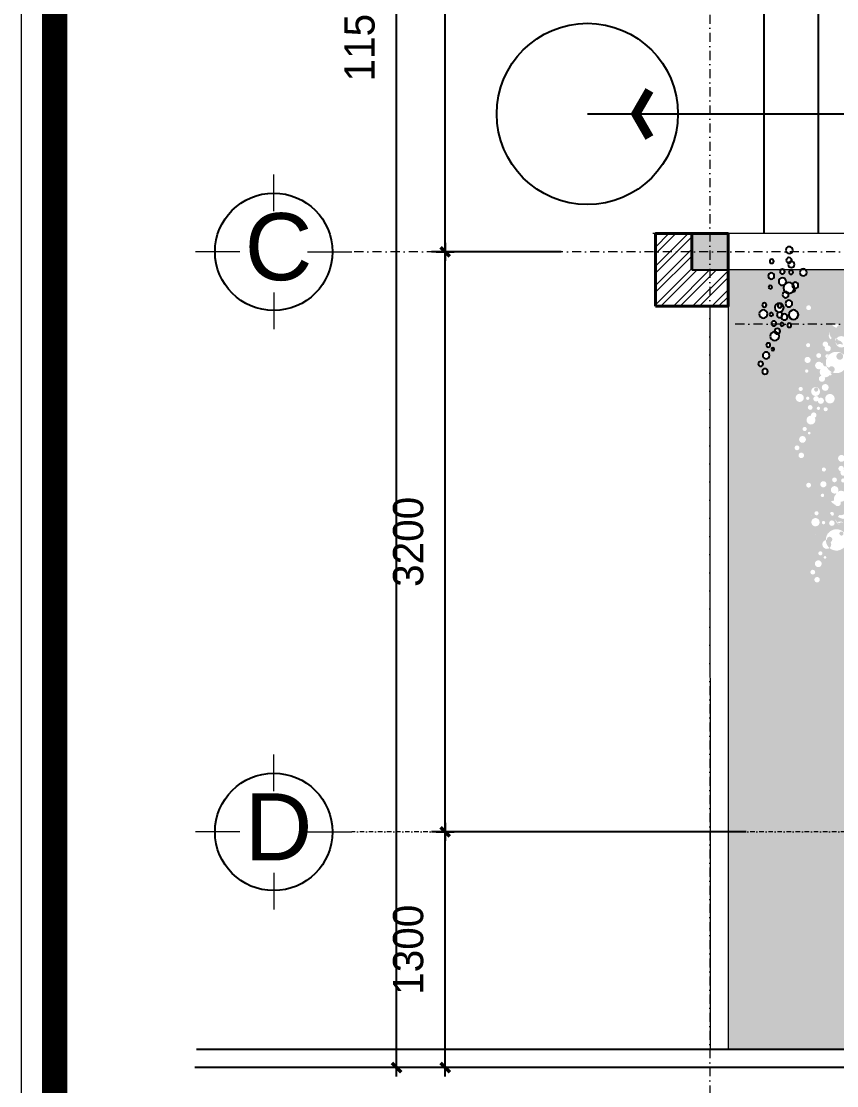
# Model space of a CAD drawing. Header units: millimetres. Extents: x 615730 to 2792744, y 139412 to 597571.
# Drawn here: x 715103 to 719602, y 266672 to 272544 of the extents above; entities that cross this region are included whole.
import ezdxf
from ezdxf.enums import TextEntityAlignment as Align

# ---------------------------------------------------------------- set-up
doc = ezdxf.new("R2010")
doc.units = ezdxf.units.MM
doc.header["$MEASUREMENT"] = 0
doc.header["$PDMODE"] = 34
for name, pattern in [('DASHDOT', [1, 0.5, -0.25, 0, -0.25]), ('DASHED2', [0.375, 0.25, -0.125]), ('HIDDEN2', [0.1875, 0.125, -0.0625])]:
    doc.linetypes.add(name, pattern=pattern)
doc.layers.get('0').update_dxf_attribs({"lineweight": 5})
for name, color, linetype, lineweight in [('0.1(9)', 9, 'Continuous', 13), ('A-Wall-G', 2, 'Continuous', 9), ('net dut', 6, 'DASHDOT', 40), ('NET-THAY', 4, 'Continuous', 20), ('NETNGOAITUONG', 1, 'Continuous', 40), ('NTHAY1', 61, 'Continuous', 25), ('thay', 7, 'Continuous', 15), ('TIM TRUC', 149, 'DASHDOT', 9), ('VLIEU', 250, 'Continuous', 9)]:
    doc.layers.add(name, color=color, linetype=linetype, lineweight=lineweight)
for name, color, linetype in [('DIENHOA', 3, 'Continuous'), ('H', 252, 'Continuous'), ('NET MANH', 252, 'Continuous'), ('netthay', 3, 'Continuous'), ('TEXT', 2, 'Continuous'), ('VL', 155, 'Continuous')]:
    doc.layers.add(name, color=color, linetype=linetype)
doc.styles.add('H280', font='', dxfattribs={"height": 200})
doc.styles.add('KT OZON', font='', dxfattribs={"height": 200})
doc.styles.add('VNI-AVO', font='vni-roms.shx')
doc.styles.get('H280').set_extended_font_data('VNI-Avo')
doc.styles.get('KT OZON').set_extended_font_data('VNI-Helve')
doc.dimstyles.new('1-50b', dxfattribs={"dimtxt": 167, "dimasz": 50, "dimexe": 75, "dimexo": 150, "dimgap": 120, "dimtad": 1, "dimdec": 0, "dimzin": 12, "dimtxsty": 'VNI-AVO', "dimblk": ']', "dimcen": 0, "dimdle": 50, "dimclrd": 252, "dimclre": 252, "dimclrt": 2, "dimadec": 0, "dimazin": 0, "dimtfac": 1, "dimtdec": 0, "dimtix": 1, "dimtmove": 2, "dimatfit": 0, "dimldrblk": 'OPEN90', "dimfxl": 1, "dimlwd": -1, "dimlwe": -1, "dimarcsym": 0})

# ---------------------------------------------------------------- blocks, each defined once
blk = doc.blocks.new('CAY')
at = {"layer": 'DIENHOA', "lineweight": -2}
for centre, radius in [((-124.5363620566204, -15.08308754122118), 22.64348400768358), ((0, 0), 52.83362935716286), ((479.2777448771521, -18.85376095498214), 37.70752190990606), ((-686.8385816371301, -139.5180673985742), 30.16617508250056), ((-426.4441155199893, -120.6643064435921), 15.08308754122118), ((-283.0379501248244, -139.5180673985742), 49.05994868814014), ((-222.6562594329007, -124.4349798572948), 30.16617508244235), ((-135.8581040605204, -94.26880477485247), 18.85415484127589), ((-49.05994868814014, -90.49813136109151), 33.964526015101), ((-41.51188735349569, -147.0594142260379), 30.1901453495957), ((105.6672587144421, -82.9567845336278), 37.73890668072272), ((188.6917334176833, -143.288740812277), 33.964526015101), ((271.7162081209244, -128.2056532710558), 60.33235016494291), ((260.395166113507, -64.10302357864566), 11.32104200741742), ((317.002476139809, -67.87369699240662), 33.93684849620331), ((-618.9095296069281, -207.3917643909808), 26.41716467682272), ((-513.2422708923696, -173.4549158947775), 37.70752190990606), ((-396.2532701740274, -180.9962627222412), 22.64348400768358), ((-150.9535267335596, -184.766936135944), 26.41716467682272), ((-60.38169069204014, -237.5575455871294), 18.86910334206186), ((33.98287565761711, -173.4549158947775), 49.07829833065625), ((56.607310026302, -173.4549158947775), 22.62443436868489), ((320.7761568090646, -214.9331112184445), 41.47819532366702), ((426.4441155198729, -245.0992863008869), 26.41716467682272), ((445.3132188620511, -150.8304815260344), 22.64278401131742), ((528.3376935652923, -169.6842424810166), 33.93684849620331), ((566.0759002495324, -207.3917643909808), 30.19084534596186), ((675.5175396295963, -233.7868721733685), 37.70752190996427), ((-79.250794034102, -324.2850035345182), 45.28556802251842), ((18.86910334206186, -339.3680910757394), 22.642784011201), ((226.430640098406, -328.0556769482209), 18.86910334206186), ((347.1933214858873, -350.680111316964), 33.964526015101), ((505.6949095539749, -388.3880271131638), 22.64278401131742)]:
    blk.add_circle(centre, radius, dxfattribs=at)
blk = doc.blocks.new('TRUC 1')
at = {"ltscale": 50}
blk.add_circle((0, -9525), 8572.5, dxfattribs=at)
at = {"layer": '0.1(9)', "ltscale": 50}
for p, q in [((0, -3572.449091676297), (0, 1781.628722136456)), ((-4942.350062641245, -9525), (-11426.90153592487, -9525)), ((4942.350062638288, -9525), (11426.90153592192, -9525)), ((0, -15477.5509083237), (0, -20831.62872213645))]:
    blk.add_line(p, q, dxfattribs=at)
at = {"layer": 'TEXT', "ltscale": 50, "style": 'H280'}
blk.add_attdef('1', text='', height=10477.5, dxfattribs=at).set_placement((-214.3125, -4891.621226299542), align=Align.CENTER)
blk = doc.blocks.new(']')
for p, q in [((1, 0), (-1, 0)), ((0, 1), (0, -1))]:
    blk.add_line(p, q)
at = {"color": 9, "const_width": 0.4}
blk.add_lwpolyline([(-0.5091168824583292, -0.5091168824583292), (0.5091168824583292, 0.5091168824583292)], dxfattribs=at)
blk = doc.blocks.new('*D1472')
at = {"layer": 'DEFPOINTS', "color": 0, "ltscale": 10, "transparency": 16777216}
for p in [(717442.2622165217, 268072.2012736626), (719252.0718616353, 268072.2012736626), (719252.0718616354, 266772.2012736623, -12.15966503069238)]:
    blk.add_point(p, dxfattribs=at)
at = {"layer": 'VL', "color": 252, "ltscale": 10, "transparency": 16777216}
for p, q in [((719102.0718616353, 268072.2012736626), (717367.2622165217, 268072.2012736626)), ((717442.2622165217, 266822.2012736623), (717442.2622165217, 268022.2012736626)), ((719102.0718616354, 266772.2012736623), (717367.2622165217, 266772.2012736623))]:
    blk.add_line(p, q, dxfattribs=at)
at = {"layer": 'VL', "color": 252, "ltscale": 10, "transparency": 16777216, "xscale": 50, "yscale": 50, "zscale": 50}
for p, rotation in [((717442.2622165217, 268072.2012736626), 90), ((717442.2622165217, 266772.2012736623), 270)]:
    blk.add_blockref(']', p, dxfattribs=dict(at, rotation=rotation))
at = {"layer": 'VL', "color": 2, "ltscale": 10, "transparency": 16777216, "insert": (717238.7622165215, 267422.2012736626), "char_height": 167, "attachment_point": 5, "rotation": 90, "style": 'VNI-AVO'}
blk.add_mtext('1300', dxfattribs=at)
blk = doc.blocks.new('_Open90')
at = {"color": 0, "linetype": 'ByBlock', "lineweight": -2}
for p, q in [((0, 0), (-1, 0)), ((-0.5, 0.5), (0, 0)), ((0, 0), (-0.5, -0.5))]:
    blk.add_line(p, q, dxfattribs=at)
blk = doc.blocks.new('*D1473')
at = {"layer": 'DEFPOINTS', "color": 0, "ltscale": 10, "transparency": 16777216}
for p in [(717442.2622165217, 271272.2012736623), (718231.7684071774, 271272.2012736623, -2.689669226457332), (719252.0718616353, 268072.2012736626)]:
    blk.add_point(p, dxfattribs=at)
at = {"layer": 'VL', "color": 252, "ltscale": 10, "transparency": 16777216}
for p, q in [((718081.7684071774, 271272.2012736623), (717367.2622165217, 271272.2012736623)), ((717442.2622165217, 268122.2012736626), (717442.2622165217, 271222.2012736623)), ((719102.0718616353, 268072.2012736626), (717367.2622165217, 268072.2012736626))]:
    blk.add_line(p, q, dxfattribs=at)
at = {"layer": 'VL', "color": 252, "ltscale": 10, "transparency": 16777216, "xscale": 50, "yscale": 50, "zscale": 50}
for p, rotation in [((717442.2622165217, 271272.2012736623), 90), ((717442.2622165217, 268072.2012736626), 270)]:
    blk.add_blockref(']', p, dxfattribs=dict(at, rotation=rotation))
at = {"layer": 'VL', "color": 2, "ltscale": 10, "transparency": 16777216, "insert": (717238.7622165215, 269672.2012736626), "char_height": 167, "attachment_point": 5, "rotation": 90, "style": 'VNI-AVO'}
blk.add_mtext('3200', dxfattribs=at)
blk = doc.blocks.new('*D1474')
at = {"layer": 'DEFPOINTS', "color": 0, "ltscale": 10, "transparency": 16777216}
for p in [(717442.2622165217, 275272.2009054198), (718123.807922613, 275272.2009054198), (718231.7684071774, 271272.2012736623, -2.689669226457332)]:
    blk.add_point(p, dxfattribs=at)
at = {"layer": 'VL', "color": 252, "ltscale": 10, "transparency": 16777216}
for p, q in [((717973.807922613, 275272.2009054198), (717367.2622165217, 275272.2009054198)), ((717442.2622165217, 271322.2012736623), (717442.2622165217, 275222.2009054198)), ((718081.7684071774, 271272.2012736623), (717367.2622165217, 271272.2012736623))]:
    blk.add_line(p, q, dxfattribs=at)
at = {"layer": 'VL', "color": 252, "ltscale": 10, "transparency": 16777216, "xscale": 50, "yscale": 50, "zscale": 50}
for p, rotation in [((717442.2622165217, 275272.2009054198), 90), ((717442.2622165217, 271272.2012736623), 270)]:
    blk.add_blockref(']', p, dxfattribs=dict(at, rotation=rotation))
at = {"layer": 'VL', "color": 2, "ltscale": 10, "transparency": 16777216, "insert": (717238.7622165215, 273272.2010895412), "char_height": 167, "attachment_point": 5, "rotation": 90, "style": 'VNI-AVO'}
blk.add_mtext('4000', dxfattribs=at)
blk = doc.blocks.new('*D1478')
at = {"layer": 'DEFPOINTS', "color": 0, "ltscale": 10, "transparency": 16777216}
for p in [(717173.7853772817, 278272.2012736623), (717623.0585354812, 278272.2012736623), (717623.0585354812, 266772.2012736623)]:
    blk.add_point(p, dxfattribs=at)
at = {"layer": 'VL', "color": 252, "ltscale": 10, "transparency": 16777216}
for p, q in [((717473.0585354812, 278272.2012736623), (717098.7853772817, 278272.2012736623)), ((717173.7853772817, 266822.2012736623), (717173.7853772817, 278222.2012736623)), ((717473.0585354812, 266772.2012736623), (717098.7853772817, 266772.2012736623))]:
    blk.add_line(p, q, dxfattribs=at)
at = {"layer": 'VL', "color": 252, "ltscale": 10, "transparency": 16777216, "xscale": 50, "yscale": 50, "zscale": 50}
for p, rotation in [((717173.7853772817, 278272.2012736623), 90), ((717173.7853772817, 266772.2012736623), 270)]:
    blk.add_blockref(']', p, dxfattribs=dict(at, rotation=rotation))
at = {"layer": 'VL', "color": 2, "ltscale": 10, "transparency": 16777216, "insert": (716970.2853772816, 272522.2012736624), "char_height": 167, "attachment_point": 5, "rotation": 90, "style": 'VNI-AVO'}
blk.add_mtext('11500', dxfattribs=at)

msp = doc.modelspace()

# ---------------------------------------------------------------- hatches: boundary and pattern name
at = {"layer": 'VLIEU', "ltscale": 10}
h = msp.add_hatch(dxfattribs=at)
h.set_pattern_fill('STEEL', color=256, scale=600, style=0)
h.set_pattern_definition([(45, (143025.5651060522, 23003.17364581086), (-53.03300858899106, 53.03300858899107), []), (45, (143025.5651060522, 23040.67364581086), (-53.03300858899106, 53.03300858899107), [])])
h.paths.add_polyline_path([(719002.9517402072, 271172.2012736622), (719002.9517402072, 270972.2012736623), (718602.9517402072, 270972.2012736623), (718602.9517402072, 271372.2012736622), (718802.9517402072, 271372.2012736623), (718802.9517402073, 271172.2012736623)])
h = msp.add_hatch(dxfattribs=at)
h.set_pattern_fill('DOTS', color=256, scale=800, style=0)
h.set_pattern_definition([(0, (143025.5651060522, 3649.573645811004), (25, 50), [0, -50])])
h.paths.add_polyline_path([(719802.4818717848, 270872.201273662), (719628.7193019177, 270872.201273662, 0.2791698936908309), (719601.1169252056, 270852.5591496853, -0.1496788180457777), (719573.2854586645, 270872.201273662), (719350.6803190347, 270872.201273662, -0.1251386798764001), (719352.0552786659, 270866.7935604277, -1), (719329.4117946625, 270866.7935604277, -0.1251386798764001), (719330.7867542936, 270872.201273662), (719310.4686257911, 270872.201273662, -1.045165343723486), (719291.6328523753, 270872.201273662), (719267.9209340485, 270872.201273662, -0.8483402534995225), (719242.2057010162, 270876.4498423247, -1.178772309665679), (719267.9209340485, 270872.201273662), (719291.6328523753, 270872.201273662, -0.9567864127961032), (719310.4686257911, 270872.201273662), (719330.7867542936, 270872.201273662, -0.5945670214746778), (719350.6803190347, 270872.201273662), (719573.2854586645, 270872.201273662, -0.01813803687176784), (719570.8244532163, 270875.6281940514, 0.001629016835042379), (719571.035270643, 270875.3131840538, 0.01519257728413483), (719592.4678373883, 270879.8775868579, 0.07301659489293857), (719589.0908961538, 270872.201273662), (719802.4818717848, 270872.2012736619), (719802.4818717848, 271172.2012736621), (719431.5518011764, 271172.2012736621, -0.206447565133079), (719437.4654415888, 271158.4893233104, -1), (719399.7579196861, 271158.4893233104, -0.206447565133079), (719405.6715600985, 271172.2012736621), (719311.8779226171, 271172.2012736621, -0.1986346321400656), (719315.7366504808, 271162.8713825228, -1), (719289.3194858091, 271162.8713825228, -0.1986346321400656), (719293.1782136727, 271172.2012736621), (719002.9517402073, 271172.2012736621), (719003.7822002441, 268072.2012736626), (719802.4818717848, 268072.2012736628)])
h.paths.add_polyline_path([(719479.2129367671, 269463.2205863892, -1), (719509.3791118439, 269463.2205863892, -1)], flags=16)
h.paths.add_polyline_path([(719457.3202344906, 269504.9389104385, -1), (719483.7373991623, 269504.9389104385, -1)], flags=16)
h.paths.add_polyline_path([(719481.9884696567, 269551.4191939613, -1), (719519.6959915593, 269551.4191939613, -1)], flags=16)
h.paths.add_polyline_path([(719530.2160918573, 269586.3110974227, -1), (719545.2991793957, 269586.3110974227, -1)], flags=16)
h.paths.add_polyline_path([(719501.3247848079, 269608.8342019307, -1), (719523.9682688112, 269608.8342019307, -1)], flags=16)
h.paths.add_polyline_path([(719643.7280640029, 269819.4269862195, 0.02050420258024211), (719639.7956922936, 269824.8933972853, -0.3236611527089041), (719618.041726565, 269820.9260401377, 0.1026758376668293), (719609.6110565471, 269809.1671239454, 0.02094026839648554), (719637.7106200705, 269798.1088666673, -0.05280690202155298), (719642.6548299931, 269800.6618692913, 0.02583207265718229)], flags=16)
h.paths.add_polyline_path([(719461.7934144964, 269814.1842350728, -0.006662065699599411), (719461.6271229457, 269814.1841176955), (719461.8581709042, 269809.5689003912)], flags=0)
h.paths.add_polyline_path([(719468.8837663057, 269677.5547372087), (719466.3827054065, 269673.221912782), (719463.6309139144, 269668.3284451483), (719460.6139820005, 269662.7284134707), (719455.4383540093, 269652.5976669165), (719453.7270575808, 269648.8249746059), (719458.8406473509, 269659.4367481298), (719464.6508855071, 269670.2217173206), (719471.2470523803, 269681.6488812703), (719473.1913356847, 269685.1221398685), (719475.0261834938, 269688.6283996711), (719476.6650580573, 269692.0367389554), (719478.119487207, 269695.3721178403), (719479.400998782, 269698.6594964702), (719480.5211206191, 269701.9238349689), (719481.4913805544, 269705.1900934699), (719482.3233064249, 269708.4832321058), (719483.0284260667, 269711.8282110051), (719483.6181503277, 269715.2322920076), (719484.1034220975, 269718.6319437568), (719484.495067274, 269721.9459366092), (719484.8039117566, 269725.0930409313), (719485.0407814444, 269727.9920270629), (719485.2739227277, 269731.4013490966), (719485.341900033, 269732.7207261692), (719484.929709802, 269725.6237611378), (719483.6450644437, 269714.753448421), (719481.2550434243, 269703.4155570859), (719476.846935565, 269692.1077235485), (719472.554929577, 269683.9060144009)], flags=16)
h.paths.add_polyline_path([(719402.2874752424, 269716.0704474135, 1.06115183113403e-06), (719402.2861363627, 269716.0697050425, -0.001886247379527131), (719402.5565465507, 269714.8388353488, 0.001304667385700557)], flags=16)
h.paths.add_polyline_path([(719508.0060216527, 269781.5995381351, -1.021745454102014), (719462.7414045708, 269780.6257127369, -0.2178648780056405), (719470.5777781098, 269797.7565585023, -0.004883071584761554), (719469.9464027606, 269798.6832054947), (719469.9463628735, 269798.6832652821, -0.1009053324029514), (719461.2849794017, 269819.9229889958, 0.09393504281357608), (719440.1688563934, 269823.2851658151, 0.1425181085463559), (719424.7964191571, 269818.3176368934, 0.05798291340595245), (719410.346641282, 269805.8593981183, 0.05832603439316813), (719399.220588085, 269790.5005766408, 0.02325490794928599), (719397.5491021526, 269787.1596903027, -0.0004238351756505598), (719397.4133055964, 269787.08527067, -0.07022105987329492), (719410.3470208949, 269805.8598109995, -0.05798095091623061), (719424.7963489026, 269818.3175892735, -0.1425194425514286), (719440.1689227083, 269823.2851677669, -0.1001243150340452), (719462.6040091714, 269819.430291003, 0.1001247843357809), (719471.333604811, 269840.4538991794), (719471.3336111372, 269840.4539313824), (719471.3336072423, 269840.4539115558, -1.031593876193405e-06), (719471.3335842431, 269840.4537944822, -0.1073748048279969), (719461.663781242, 269818.0778299887, 0.092625769421009), (719469.946415319, 269798.6831866708, 0.009685474083335345), (719470.5859737048, 269797.7636386371, -0.6269639889141899), (719508.0060216527, 269781.5995381351, 0.03514441359745466), (719519.4556035313, 269781.3505048688), (719519.4556587987, 269781.3505075522, -0.03514458339990316)], flags=16)
h.paths.add_polyline_path([(719563.961188306, 269725.5095538672, 0.01335148516330823), (719561.5000262695, 269726.2284117793, 196.3611499000912), (719562.3936633723, 269727.0278669419, 0.0124426353236436)], flags=16)
h.paths.add_polyline_path([(719555.6463844385, 269723.1956089447, 0.05251700118202779), (719551.9204880667, 269717.7063037271, 0.1276141162586946)], flags=16)
h.paths.add_polyline_path([(719523.0631481021, 269657.9592749362, -0.4188400221175216), (719547.979940302, 269682.4861991835, -1.090684520461011), (719577.9199443912, 269685.0884213656, -0.3085839560969184), (719568.3409267426, 269671.0454606971, -0.1416120249984353), (719572.1230967807, 269657.9592749362, -1)], flags=16)
h.paths.add_polyline_path([(719581.7139774824, 269716.7963197881, -0.003412223694273818), (719581.3260951819, 269716.9468293874, -0.01299634943628723), (719582.1801406154, 269716.2957568676, -0.0181455071859842)], flags=0)
h.paths.add_polyline_path([(719617.2023571028, 269717.9749514051, -1), (719639.8458411061, 269717.9749514051, -1)], flags=0)
h.paths.add_polyline_path([(719535.9908281225, 269785.30989983, -0.2133897436996395), (719539.1348172438, 269778.2785707927, -1), (719520.2657139054, 269778.2785707927, -0.6482750166394827), (719535.9908281224, 269785.30989983, 0.03037123677267972), (719555.9142562833, 269797.7805057758, -0.001009145487411263), (719555.843570716, 269797.8498980108, -0.01873325780013473), (719553.114678344, 269795.818976797), (719553.114764779, 269795.8190362274, -0.02595484025569606)], flags=16)
h.paths.add_polyline_path([(719568.3279709546, 269860.8100357473, 1.733178779319431e-06), (719568.3277917183, 269860.809849299)], flags=16)
h.paths.add_polyline_path([(719565.7981940744, 269831.0066256232, 0.1161692493581498), (719578.1149506315, 269815.1141420524, 0.3615635690357422), (719587.3681217341, 269826.237387389, 0.8030463452872454)], flags=16)
h.paths.add_polyline_path([(719616.0854431518, 269773.9853688201, -0.3687798659128179), (719637.0393035751, 269777.1306866322, 0.02815903798309113), (719636.7947557743, 269780.365095267, 0.2497367862189196), (719606.048456952, 269780.8491887708, -0.1851382739058737)], flags=16)
h.paths.add_polyline_path([(719560.739824023, 269775.4340803579, -1), (719590.9299693668, 269775.4340803579, -1)], flags=16)
h.paths.add_polyline_path([(719622.6214652691, 269763.4925901763, -0.02607014872972304), (719617.5826057422, 269766.8626925799, -0.3423753387093789), (719596.0175440955, 269799.1421593759, 0.1720216887169017), (719617.6302142105, 269766.8271636713, -0.1041171312763483)], flags=16)
h.paths.add_polyline_path([(719479.7394719756, 269829.9362471406, -1), (719502.3822559825, 269829.9362471406, -1)], flags=16)
h.paths.add_polyline_path([(719550.410660423, 269855.3361902834), (719550.4107071478, 269855.3363288254)], flags=16)
h.paths.add_polyline_path([(719523.9589505454, 269919.108250959, -0.4156655146779393), (719514.4776534184, 269928.5426868225, -0.5466488079373537), (719527.8475128212, 269937.1173074112, -0.01146545179406064), (719529.6658989056, 269942.8827239792, -0.3206630327424461), (719520.328479841, 269975.1318205395, -0.2657417850283385), (719511.958284398, 269989.7684031005, -1), (719545.9228104065, 269989.7684031005, -0.5801011103979962), (719520.328479841, 269975.1318205395, 0.3206630327428263), (719529.6658989057, 269942.8827239792, 0.01146545179412707), (719527.8475128212, 269937.1173074112, -0.2544966776425579), (719533.2495131558, 269929.8937764716, 0.2508931967160348), (719571.614319641, 269951.5342659118, -0.09377545045952086), (719570.1806360238, 269959.1112811806, -1), (719611.6588313394, 269959.1112811806, -0.1337764366802775), (719608.793121859, 269948.592147817, -0.3530653573052666), (719646.6034833789, 269946.2876716793, -0.7694270981227407), (719678.3116021269, 269937.8811963595, -0.5047524582169424), (719656.3453157521, 269921.665500399, -0.05010808312551202), (719655.278958095, 269915.7293858817, -0.4356708998420343), (719661.3506384785, 269910.0838171784, -0.7319499690025187), (719651.0641365846, 269906.821640173, -0.2751212240202434), (719622.9840950358, 269894.0176871861, -0.02313699333669648), (719623.6651039053, 269892.602150671, -0.009877444449969762), (719624.9284528128, 269892.8724326615, 0.009877444449969762), (719623.6651039053, 269892.602150671, -0.1008762436740893), (719625.0198853721, 269885.9554163192, -0.7467220224844348), (719593.7954163878, 269876.7057230503, -0.1318569367985414), (719571.0352706431, 269896.4896047154, 0.01173331203679479), (719587.6132930347, 269899.9004545775, -0.2637591290935689), (719597.6543858274, 269933.5515065254, -0.07237729262956603), (719601.5620566007, 269941.3109684152, -0.4633626219100899), (719571.614319641, 269951.5342659118, -0.2508931967162197), (719533.2495131558, 269929.8937764715, -0.4554604529848953), (719523.9589505455, 269919.108250959, 0.005055773092207235), (719523.6064336852, 269916.4656259425), (719523.6064164288, 269916.4654857817), (719523.6064280764, 269916.4655803867), (719523.60641759, 269916.465495214, -0.005056022873058241)], flags=16)
h.paths.add_polyline_path([(719414.362732351, 269901.11284488), (719414.3628974356, 269901.112814843)], flags=16)
h.paths.add_polyline_path([(719438.8776862997, 269974.571969829, 257.5233085118368), (719438.7196447621, 269974.7057645078, 1047.331228043867), (719438.681104264, 269974.7390375772, 359.0759797726528), (719438.5694214307, 269974.8369238578, 0.007622861196941244), (719438.8776806965, 269974.5719744984)], flags=16)
h.paths.add_polyline_path([(719577.1100482494, 270014.0527735002, -1), (719603.5272129211, 270014.0527735002, -1)], flags=16)
h.paths.add_polyline_path([(719626.9502390422, 270010.7102594079, -1), (719649.5930230492, 270010.7102594079, -1)], flags=16)
h.paths.add_polyline_path([(719687.5484821264, 270009.6707142878, -1), (719725.2560040291, 270009.6707142878, -1)], flags=16)
h.paths.add_polyline_path([(719623.1689960887, 270053.2384942072, -0.1263117243047183), (719625.2673086582, 270061.4120613672, -0.3821787446142663), (719611.8380151895, 270076.4152543297, -1), (719642.0288605297, 270076.4152543297, -0.1065256808995646), (719640.689051494, 270070.1979495173, -0.4047218881372984), (719657.1058445782, 270053.2384942072, -1)], flags=16)
h.paths.add_polyline_path([(719520.3543780219, 270071.18510064, -1), (719542.9971620289, 270071.18510064, -1)], flags=16)
h.paths.add_polyline_path([(719392.0814029769, 270149.0738976834, -1), (719422.2475780536, 270149.0738976834, -1)], flags=16)
h.paths.add_polyline_path([(719609.7953084987, 270132.6789206105, -1), (719647.5028304014, 270132.6789206105, -1)], flags=16)
h.paths.add_polyline_path([(719370.1887007003, 270190.7922217327, -1), (719396.605865372, 270190.7922217327, -1)], flags=16)
h.paths.add_polyline_path([(719394.8569358664, 270237.2725052555, -1), (719432.564457769, 270237.2725052555, -1)], flags=16)
h.paths.add_polyline_path([(719443.084558067, 270272.164408717, -1), (719458.1676456054, 270272.164408717, -1)], flags=16)
h.paths.add_polyline_path([(719414.1932510176, 270294.687513225, -1), (719436.836735021, 270294.687513225, -1)], flags=16)
h.paths.add_polyline_path([(719435.9316143119, 270343.8125862305, -0.4188400221175216), (719460.8484065117, 270368.3395104777, -1.090684520461011), (719490.788410601, 270370.9417326598, -0.3085839560969184), (719481.2093929524, 270356.8987719913, -0.1416120249984353), (719484.9915629905, 270343.8125862305, -1)], flags=16)
h.paths.add_polyline_path([(719530.0708233125, 270403.8282626993, -1), (719552.7143073159, 270403.8282626993, -1)], flags=16)
h.paths.add_polyline_path([(719442.8647296663, 270413.4845445963, -1), (719469.281894338, 270413.4845445963, -1)], flags=16)
h.paths.add_polyline_path([(719492.2826903145, 270408.8198045543, -1), (719511.1368451521, 270408.8198045543, -1)], flags=16)
h.paths.add_polyline_path([(719498.019867587, 270449.4103566908, -0.6255436673311251), (719473.6082902327, 270461.2873916521, -0.948349717457897), (719503.7136881398, 270462.8846879004, -0.6468157331623009), (719531.9668633708, 270450.1817829444, -0.9775337329442508)], flags=16)
h.paths.add_polyline_path([(719375.6098707805, 270466.4790240311, -1), (719420.8954387943, 270466.4790240311, -1)], flags=16)
h.paths.add_polyline_path([(719538.6871731854, 270461.8969262833, -1), (719591.5208025324, 270461.8969262833, -1)], flags=16)
h.paths.add_polyline_path([(719433.1341801152, 270464.1318820869, -1), (719452.0032834536, 270464.1318820869, -1)], flags=16)
h.paths.add_polyline_path([(719461.3990531686, 270501.1797383373, -1), (719510.4773514898, 270501.1797383373, -1)], flags=16)
h.paths.add_polyline_path([(719477.6121535796, 270512.0906986832, -1), (719500.236587944, 270512.0906986832, -1)], flags=0)
h.paths.add_polyline_path([(719392.6079381853, 270515.7895584348, -1), (719415.2507221922, 270515.7895584348, -1)], flags=16)
h.paths.add_polyline_path([(719520.1743049172, 270523.8058420222, -1), (719557.9132115907, 270523.8058420222, -1)], flags=16)
h.paths.add_polyline_path([(719461.7934144964, 270793.0078144111, -0.006662065699599411), (719461.6271229457, 270793.0076970339), (719461.8581709042, 270788.392479729)], flags=16)
h.paths.add_polyline_path([(719503.9238255733, 270571.8087276134, -0.3617409621655041), (719517.8254615747, 270588.5092364085, -0.1991286138631153), (719508.9722382894, 270609.8576837689, -0.1265645266707661), (719512.7170581666, 270624.4148163224, -0.01685252239146907), (719511.8462853435, 270625.8549762959, -0.1123313450343291), (719502.78488191, 270624.2497783388, -0.001264226256619451), (719502.9485352638, 270623.9685347569, 0.001264226256619451), (719502.78488191, 270624.2497783388, -0.4036139171728475), (719483.0506135022, 270645.2149570303, 0.06987746570895532), (719466.9380257835, 270653.0075261501), (719466.382705409, 270652.0454921222), (719463.6309139131, 270647.1520244883), (719460.6139820013, 270641.5519928107), (719455.438354009, 270631.4212462549), (719453.7270575749, 270627.6485539346), (719458.840647356, 270638.2603274781), (719464.6508855051, 270649.0452966572), (719471.2470523583, 270660.4724605711), (719473.1913356825, 270663.9457192046), (719475.0261834945, 270667.45197901), (719476.6650580561, 270670.860318291), (719478.1194872068, 270674.1956971803), (719479.4009987827, 270677.4830758083), (719480.5211206195, 270680.7474143082), (719481.4913805538, 270684.0136728064), (719482.3233064245, 270687.3068114438), (719483.0284260671, 270690.651790344), (719483.6181503284, 270694.0558713428), (719484.1034220974, 270697.4555230966), (719484.4950672738, 270700.7695159504), (719484.8039117561, 270703.9166202642), (719485.0407814444, 270706.8156063983), (719485.273922728, 270710.2249284434), (719485.3419000324, 270711.5443054952), (719484.9297098017, 270704.4473404727), (719483.6450644439, 270693.57702776), (719481.2550434241, 270682.2391364236), (719476.8469355645, 270670.9313028867), (719472.5549295768, 270662.729593739), (719468.8837663057, 270656.3783165471), (719466.9380257834, 270653.00752615, -0.06987746570906875), (719483.0506135022, 270645.2149570304, -0.6889522554692592), (719519.4287069719, 270658.5838696188, -0.04739962565462066), (719523.5502691003, 270660.8927312535, 0.2316660395633185), (719536.3343532379, 270639.8932521097, -0.2112528267937542), (719559.4719495886, 270632.1409829735, -0.7694270981227407), (719591.1800683367, 270623.7345076537, -0.5047524582169424), (719569.2137819618, 270607.5188116932, -0.05010808312551202), (719568.1474243047, 270601.582697176, -0.4356708998420343), (719574.2191046883, 270595.9371284726, -0.7319499690025187), (719563.9326027944, 270592.6749514673, -0.2751212240202434), (719535.8525612456, 270579.8709984803, -0.1243033576887699), (719537.8883515819, 270571.8087276134, -1)], flags=16)
h.paths.add_polyline_path([(719402.2874752424, 270694.8940267519, 1.06115183113403e-06), (719402.2861363627, 270694.8932843808, -0.001886247379527131), (719402.5565465507, 270693.6624146872, 0.001304667385700557)], flags=16)
h.paths.add_polyline_path([(719427.3461196282, 270614.3959981167, -1), (719446.2152229666, 270614.3959981167, -1)], flags=16)
h.paths.add_polyline_path([(719191.4223743269, 270612.0391954118, -1), (719221.5885494036, 270612.0391954118, -1)], flags=16)
h.paths.add_polyline_path([(719169.5296720503, 270653.7575194612, -1), (719195.946836722, 270653.7575194612, -1)], flags=16)
h.paths.add_polyline_path([(719424.8267506077, 270675.6217143948, -1), (719458.7912766163, 270675.6217143948, -1)], flags=16)
h.paths.add_polyline_path([(719326.3764379886, 270719.0901033063, 1.366103059881448e-06), (719326.3767909483, 270719.0900379029, -1.092573543117164e-06)], flags=16)
h.paths.add_polyline_path([(719482.3094498259, 270767.1076821427), (719482.3095999461, 270767.1076157864, -1.419121430205162e-06)], flags=16)
h.paths.add_polyline_path([(719567.7965368773, 270788.4904869742, 0.00584580416464607), (719575.2139252742, 270796.504584301, -0.2185151315939041), (719561.9167084442, 270830.5865634864, 0.04497890011898032), (719559.4480691233, 270824.3597761321, -0.07872151121937748), (719560.371296611, 270818.5322319047, -0.1233098575820852), (719558.1460620069, 270809.6464897563, 0.1598088619364221)], flags=16)
h.paths.add_polyline_path([(719558.602675706, 270705.0773148705, 0.03054330636604717), (719557.5098400894, 270705.9230735268, 0.06169008405328937), (719545.7200605917, 270706.5032447139, 0.2744915960169942), (719539.8187052519, 270696.5635707022, 0.3449378511415891), (719548.425178578, 270685.5725228235, -0.1792548040222803)], flags=16)
h.paths.add_polyline_path([(719638.1244702388, 270695.524025582, -1), (719600.4169483362, 270695.524025582, -1)], flags=0)
h.paths.add_polyline_path([(719489.9785144591, 270699.9060847944, -1), (719516.3956791308, 270699.9060847944, -1)], flags=16)
h.paths.add_polyline_path([(719194.1979072164, 270700.2378029839, -1), (719231.905429119, 270700.2378029839, -1)], flags=16)
h.paths.add_polyline_path([(719562.3936633723, 270705.8514462803, 89.07896967459651), (719564.4198037486, 270707.5483379099, 0.0112259942345408), (719562.3936633723, 270705.8514462803, -0.1106603897863705), (719552.2717282157, 270722.1392707971, -0.4015933128421109), (719536.0374622984, 270739.0918055014, -0.1263117243047183), (719538.135774868, 270747.2653726614, -0.3821787446142663), (719524.7064813992, 270762.268565624, -1), (719554.8973267394, 270762.268565624, -0.1065256808995646), (719553.5575177037, 270756.0512608115, -0.4047218881372984), (719569.974310788, 270739.0918055014, -0.4269474473597443), (719552.2717282157, 270722.1392707971, 0.1106603897866629)], flags=16)
h.paths.add_polyline_path([(719242.425529417, 270735.1297064454, -1), (719257.5086169554, 270735.1297064454, -1)], flags=16)
h.paths.add_polyline_path([(719516.2399633317, 270792.0785021284, -0.05798087175081409), (719498.2718477249, 270785.6656124782, -1.44533533742397e-06), (719498.2716848489, 270785.6655748606, 0.05798383423263697), (719516.2406874862, 270792.0788596921, 0.05832512012679757), (719532.1541944516, 270802.3954266314), (719532.1542208389, 270802.3954484848, -0.05832770925987227)], flags=16)
h.paths.add_polyline_path([(719604.7244326121, 270758.9550328915, -0.2620050552180015), (719636.7947557743, 270759.1886746053, 0.3764720878292945), (719608.1892633494, 270784.2223813717, -0.02830581359076295), (719609.6110565473, 270787.9907032838, -0.01173331203678358), (719594.2997924435, 270795.2038797508, 0.1665990127305149)], flags=16)
h.paths.add_polyline_path([(719616.8804502457, 270745.9297798881, 0.0002500227523497622), (719616.9102553577, 270745.9190668802, 3999.635995531633)], flags=16)
h.paths.add_polyline_path([(719433.2228442316, 270757.0384119342, -1), (719455.8656282387, 270757.0384119342, -1)], flags=16)
h.paths.add_polyline_path([(719235.2725856618, 270806.7778839589, -0.4188400221175216), (719260.1893778617, 270831.3048082062, -1.090684520461011), (719290.129381951, 270833.9070303882, -0.3085839560969184), (719280.5503643024, 270819.8640697197, -0.1416120249984353), (719284.3325343404, 270806.7778839589, -1)], flags=16)
h.paths.add_polyline_path([(719213.5342223676, 270757.6528109534, -1), (719236.177706371, 270757.6528109534, -1)], flags=16)
h.paths.add_polyline_path([(719414.362732351, 270879.9364242184), (719414.3628974356, 270879.9363941814)], flags=16)
h.paths.add_polyline_path([(719343.3779758449, 270908.923895698, -0.09462611556821224), (719331.2521236942, 270914.5215241588, -1.017950970626333), (719297.360838937, 270912.3756544192, -0.6255436673311251), (719272.9492615827, 270924.2526893805, -0.948349717457897), (719303.0546594898, 270925.8499856289, -0.6184534023545084), (719331.2521236942, 270914.5215241588, 0.09462611556803625), (719343.3779758449, 270908.923895698, -0.1633508538504949), (719338.0281445354, 270924.8622240117, -1), (719390.8617738824, 270924.8622240117, -0.7191718159512451)], flags=16)
h.paths.add_polyline_path([(719438.8776862997, 270953.3955491674, 257.5233085118368), (719438.7196447621, 270953.5293438461, 1047.331228043867), (719438.681104264, 270953.5626169156, 359.0759797726528), (719438.5694214307, 270953.6605031962, 0.007622861196941244), (719438.8776806965, 270953.3955538368)], flags=16)
h.paths.add_polyline_path([(719174.9508421305, 270929.4443217595, -1), (719220.2364101443, 270929.4443217595, -1)], flags=16)
h.paths.add_polyline_path([(719232.4751514652, 270927.0971798153, -1), (719251.3442548036, 270927.0971798153, -1)], flags=16)
h.paths.add_polyline_path([(719260.7400245186, 270964.1450360658, -1), (719309.8183228398, 270964.1450360658, -1)], flags=16)
h.paths.add_polyline_path([(719276.9531249296, 270975.0559964117, -1), (719299.577559294, 270975.0559964117, -1)], flags=0)
h.paths.add_polyline_path([(719319.5152762672, 270986.7711397506, -1), (719357.2541829407, 270986.7711397506, -1)], flags=16)
h.paths.add_polyline_path([(719191.9489095353, 270978.7548561632, -1), (719214.5916935422, 270978.7548561632, -1)], flags=16)
h.paths.add_polyline_path([(719303.2647969233, 271034.7740253418, -0.3617409621655041), (719317.1664329247, 271051.4745341369, -0.1991286138631153), (719308.3132096394, 271072.8229814973, -0.1539560340617743), (719313.7714941604, 271090.1295774379, -0.5824465629006959), (719282.3900735835, 271107.9298902033, -1), (719323.8682688992, 271107.9298902033, -0.1337764366802775), (719321.0025594187, 271097.4107568396, -0.3530653573052666), (719358.8129209386, 271095.1062807019, -0.7694270981227407), (719390.5210396866, 271086.6998053821, -0.5047524582169424), (719368.5547533118, 271070.4841094217, -0.05010808312551202), (719367.4883956547, 271064.5479949044, -0.4356708998420343), (719373.5600760382, 271058.902426201, -0.7319499690025187), (719363.2735741443, 271055.6402491957, -0.2751212240202434), (719335.1935325955, 271042.8362962087, -0.1243033576887699), (719337.2293229318, 271034.7740253418, -1)], flags=16)
h.paths.add_polyline_path([(719226.6870909781, 271077.3612958451, -1), (719245.5561943166, 271077.3612958451, -1)], flags=16)
h.paths.add_polyline_path([(719224.1677219577, 271138.5870121232, -1), (719258.1322479662, 271138.5870121232, -1)], flags=16)
h.paths.add_polyline_path([(719339.1596766019, 271159.5288684306, -1), (719361.8024606089, 271159.5288684306, -1)], flags=16)
h.paths.add_polyline_path([(719902.4818717848, 267872.2012736623), (719802.4818717848, 267872.2012736623), (719802.4818717848, 268072.2012736628), (719003.7822002441, 268072.2012736626), (719004.1036686455, 266872.2012736621), (719902.4818717849, 266872.2012736622), (719902.4818717849, 267291.8306982418, -0.4824534005474498), (719883.9858654252, 267306.537664925, -0.4824534005474498), (719902.4818717849, 267321.2446316082), (719902.4818717849, 267322.6781880368, -0.4907231326031582), (719871.7766283611, 267346.4300116102, -0.4907231326031582), (719902.4818717849, 267370.1818351836), (719902.4818717849, 267473.080205688, -0.2479863855327936), (719893.426677426, 267490.2148657477, -0.2479863855320488), (719902.4818717849, 267507.3495258074), (719902.4818717849, 267537.9703865258, -0.1448102361948952), (719900.3560896516, 267545.1563580672, -0.1448102361948952), (719902.4818717849, 267552.3423296086)])
h.paths.add_polyline_path([(719866.243203431, 267602.2886852071, -1), (719843.6004194241, 267602.2886852071, -1)], flags=16)
h.paths.add_polyline_path([(719869.1688518088, 267520.8719876676, -1), (719835.2043258002, 267520.8719876676, -1)], flags=16)
h.paths.add_polyline_path([(719856.592798159, 267459.6462713896, -1), (719837.7236948207, 267459.6462713896, -1)], flags=16)
h.paths.add_polyline_path([(719825.6282973847, 267361.0398317077, -1), (719802.9855133778, 267361.0398317077, -1)], flags=16)
h.paths.add_polyline_path([(719831.2730139868, 267311.7292973039, -1), (719785.987445973, 267311.7292973039, -1)], flags=16)
h.paths.add_polyline_path([(719862.380858646, 267309.3821553598, -1), (719843.5117553077, 267309.3821553598, -1)], flags=16)
h.paths.add_polyline_path([(719879.6594695305, 267258.7348178691, -1), (719853.2423048588, 267258.7348178691, -1)], flags=16)
h.paths.add_polyline_path([(719901.1659857936, 267216.1920059327, -0.30858395609836), (719891.5869681449, 267202.1490452642, -0.1416120249984353), (719895.369138183, 267189.0628595033, -1), (719846.3091895044, 267189.0628595033, -0.4188400221175216), (719871.2259817042, 267213.5897837506, -1.090684520412401)], flags=16)
h.paths.add_polyline_path([(719847.2143102135, 267139.9377864978, -1), (719824.5708262101, 267139.9377864978, -1)], flags=16)
h.paths.add_polyline_path([(719842.9420329615, 267082.5227785283, -1), (719805.2345110589, 267082.5227785283, -1)], flags=16)
h.paths.add_polyline_path([(719868.5452207979, 267117.4146819898, -1), (719853.4621332595, 267117.4146819898, -1)], flags=16)
h.paths.add_polyline_path([(719806.9834405645, 267036.0424950056, -1), (719780.5662758928, 267036.0424950056, -1)], flags=16)
h.paths.add_polyline_path([(719832.6251532461, 266994.3241709563, -1), (719802.4589781694, 266994.3241709563, -1)], flags=16)
h.paths.add_polyline_path([(721402.4818717852, 267872.2012736623), (719902.4818717848, 267872.2012736623), (719902.4818717848, 267552.3423296085, -0.7470144280441388), (719926.7732543233, 267545.1563580672, -0.747014428035967), (719902.4818717849, 267537.9703865258), (719902.4818717849, 267507.3495258075, -0.6025815851726625), (719934.9048727417, 267490.2148657477, -0.1337764366802775), (719932.0391632612, 267479.695732384, -0.3530653573052666), (719969.8495247811, 267477.3912562464, -0.7694270981227407), (720001.5576435291, 267468.9847809265, -0.5047524582169424), (719979.5913571543, 267452.7690849661, -0.05010808312551202), (719978.5249994972, 267446.8329704488, -0.4356708998420343), (719984.5966798807, 267441.1874017455, -0.7319499690025187), (719974.3101779869, 267437.9252247401, -0.2751212240202434), (719946.230136438, 267425.1212717532, -0.1243033576887699), (719948.2659267744, 267417.0590008863, -1), (719914.3014007658, 267417.0590008863, -0.3617409621655041), (719928.2030367672, 267433.7595096814, -0.1991286138631153), (719919.3498134819, 267455.1079570418, -0.1539560340617743), (719924.8080980029, 267472.4145529823, -0.2922481937323555), (719902.4818717849, 267473.080205688), (719902.4818717849, 267370.1818351836, -0.3416307537319982), (719920.8549266823, 267346.4300116102, -0.3416307537319982), (719902.4818717849, 267322.6781880368), (719902.4818717849, 267321.2446316082, -0.3196468434560844), (719914.0912633323, 267308.1349611733, -0.6468157331623009), (719942.3444385633, 267295.4320562172, -0.9775337329442508), (719908.3974427795, 267294.6606299637, -0.1099176085289996), (719902.4818717849, 267291.8306982418), (719902.4818717849, 266872.2012736622), (721402.4818717856, 266872.2012736623)])
h.paths.add_polyline_path([(720254.331522528, 267453.5666782518, -1), (720307.165151875, 267453.5666782518, -1)], flags=16)
h.paths.add_polyline_path([(720316.0612976787, 267687.1937775505, -1), (720353.7688195814, 267687.1937775505, -1)], flags=16)
h.paths.add_polyline_path([(720284.8581313044, 267599.1885636617, -0.05010808312551202), (720283.7917736473, 267593.2524491444, -0.4356708998420343), (720289.8634540308, 267587.6068804411, -0.7319499690025187), (720279.5769521369, 267584.3447034357, -0.2751212240202434), (720251.4969105881, 267571.5407504488, -0.1243033576887699), (720253.5327009244, 267563.4784795819, -1), (720219.5681749159, 267563.4784795819, -0.3617409621655041), (720233.4698109173, 267580.178988377, -0.1991286138631153), (720224.616587632, 267601.5274357374, -0.1539560340617743), (720230.074872153, 267618.8340316779, -0.5824465629006959), (720198.693451576, 267636.6343444433, -1), (720240.1716468917, 267636.6343444433, -0.1337764366802775), (720237.3059374113, 267626.1152110797, -0.3530653573052666), (720275.1162989312, 267623.810734942, -0.7694270981227407), (720306.8244176792, 267615.4042596222, -0.5047524582169424)], flags=16)
h.paths.add_polyline_path([(720235.8186542598, 267515.4755939906, -1), (720273.5575609333, 267515.4755939906, -1)], flags=16)
h.paths.add_polyline_path([(720245.7151726551, 267395.4980146678, -1), (720268.3586566584, 267395.4980146678, -1)], flags=16)
h.paths.add_polyline_path([(720213.6642169296, 267441.0801086593, -0.6255436673311251), (720189.2526395753, 267452.9571436206, -0.948349717457897), (720219.3580374824, 267454.5544398689, -0.6468157331623009), (720247.6112127134, 267441.8515349128, -0.9775337329442508)], flags=16)
h.paths.add_polyline_path([(720207.9270396569, 267400.4895565227, -1), (720226.7811944947, 267400.4895565227, -1)], flags=16)
h.paths.add_polyline_path([(720255.4630545945, 267688.2333226706, -1), (720278.1058386015, 267688.2333226706, -1)], flags=16)
h.paths.add_polyline_path([(720177.0434025112, 267492.8494903058, -1), (720226.1217008324, 267492.8494903058, -1)], flags=16)
h.paths.add_polyline_path([(720251.681811641, 267730.7615574699, -0.1263117243047183), (720253.7801242105, 267738.9351246299, -0.3821787446142663), (720240.3508307418, 267753.9383175924, -1), (720270.541676082, 267753.9383175924, -0.1065256808995646), (720269.2018670463, 267747.72101278, -0.4047218881372984), (720285.6186601305, 267730.7615574699, -1)], flags=16)
h.paths.add_polyline_path([(720193.2565029222, 267503.7604506517, -1), (720215.8809372865, 267503.7604506517, -1)], flags=0)
h.paths.add_polyline_path([(720196.853742295, 267348.5685239598, -0.1416120249984353), (720200.635912333, 267335.4823381989, -1), (720151.5759636544, 267335.4823381989, -0.4188400221175216), (720176.4927558543, 267360.0092624462, -1.090684520461011), (720206.4327599435, 267362.6114846283, -0.3085839560969184)], flags=16)
h.paths.add_polyline_path([(720158.5090790088, 267405.1542965648, -1), (720184.9262436805, 267405.1542965648, -1)], flags=16)
h.paths.add_polyline_path([(720205.6228638017, 267691.5758367628, -1), (720232.0400284734, 267691.5758367628, -1)], flags=16)
h.paths.add_polyline_path([(720148.7785294577, 267455.8016340554, -1), (720167.6476327962, 267455.8016340554, -1)], flags=16)
h.paths.add_polyline_path([(720238.308124051, 267810.2019838732, -1), (720276.0156459537, 267810.2019838732, -1)], flags=16)
h.paths.add_polyline_path([(720158.7289074096, 267263.8341606854, -1), (720173.811994948, 267263.8341606854, -1)], flags=16)
h.paths.add_polyline_path([(720142.9904689707, 267606.0657500852, -1), (720161.8595723092, 267606.0657500852, -1)], flags=16)
h.paths.add_polyline_path([(720129.8376003602, 267286.3572651934, -1), (720152.4810843635, 267286.3572651934, -1)], flags=16)
h.paths.add_polyline_path([(720091.254220123, 267458.1487759996, -1), (720136.5397881368, 267458.1487759996, -1)], flags=16)
h.paths.add_polyline_path([(720140.4710999503, 267667.2914663632, -1), (720174.4356259588, 267667.2914663632, -1)], flags=16)
h.paths.add_polyline_path([(720108.2522875279, 267507.4593104033, -1), (720130.8950715348, 267507.4593104033, -1)], flags=16)
h.paths.add_polyline_path([(720110.501285209, 267228.9422572239, -1), (720148.2088071116, 267228.9422572239, -1)], flags=16)
h.paths.add_polyline_path([(720148.8671935742, 267748.7081639027, -1), (720171.5099775812, 267748.7081639027, -1)], flags=16)
h.paths.add_polyline_path([(720137.8919273962, 267140.7436496519, -1), (720107.7257523194, 267140.7436496519, -1)], flags=16)
h.paths.add_polyline_path([(720085.8330500429, 267182.4619737012, -1), (720112.2502147146, 267182.4619737012, -1)], flags=16)
h.paths.add_polyline_path([(720010.7945235287, 267540.7742988549, -1), (720048.5020454313, 267540.7742988549, -1)], flags=16)
h.paths.add_polyline_path([(719949.0647483778, 267307.1471995562, -1), (720001.8983777249, 267307.1471995562, -1)], flags=16)
h.paths.add_polyline_path([(719946.4150374909, 267584.3420787743, -0.1263117243047183), (719948.5133500604, 267592.5156459343, -0.3821787446142663), (719935.0840565917, 267607.5188388968, -1), (719965.2749019319, 267607.5188388968, -0.1065256808995646), (719963.9350928962, 267601.3015340844, -0.4047218881372984), (719980.3518859805, 267584.3420787743, -1)], flags=16)
h.paths.add_polyline_path([(719930.5518801096, 267369.056115295, -1), (719968.2907867832, 267369.056115295, -1)], flags=16)
h.paths.add_polyline_path([(719950.1962804444, 267541.813843975, -1), (719972.8390644514, 267541.813843975, -1)], flags=16)
h.paths.add_polyline_path([(719940.448398505, 267249.0785359722, -1), (719963.0918825084, 267249.0785359722, -1)], flags=16)
h.paths.add_polyline_path([(719933.0413499009, 267663.7825051776, -1), (719970.7488718036, 267663.7825051776, -1)], flags=16)
h.paths.add_polyline_path([(719902.6602655068, 267254.0700778271, -1), (719921.5144203446, 267254.0700778271, -1)], flags=16)
h.paths.add_polyline_path([(723302.4818717848, 267772.2012736942), (723302.4818717848, 267872.2012736623), (722702.4818717848, 267872.2012736623), (722202.4818717847, 267872.2012736623), (721802.4818717848, 267872.2012736623), (721402.4818717855, 267872.2012736623), (721402.4818717856, 266872.2012736622), (722702.4818717847, 266872.2012736622), (722702.4818717848, 266972.2012736623), (723302.4818717848, 266972.2012736623), (723302.4818717848, 267172.2012736623)])
h.paths.add_polyline_path([(723218.3122317838, 267376.0558400897, -1), (722868.3122317824, 267376.0558400897, -1)], flags=16)
h.paths.add_polyline_path([(722891.1114754218, 267237.3611371972), (723228.2781420884, 267237.3611371972), (723228.2781420884, 267499.8611371972), (722891.1114754218, 267499.8611371972)], flags=24)

# ---------------------------------------------------------------- linework, layer by layer
at = {"layer": 'A-Wall-G', "lineweight": -2, "ltscale": 3}
msp.add_circle((718226.6262778402, 272032.4789023657), 500, dxfattribs=at)
at = {"layer": 'H', "const_width": 138.24}
msp.add_lwpolyline([(715287.6973820628, 262181.2595407046), (742290.5773820628, 262181.2595407046), (742290.5773820628, 281166.2195407047), (715287.6973820628, 281166.2195407047)], close=True, dxfattribs=at)
at = {"layer": 'net dut', "color": 9, "linetype": 'DASHED2'}
msp.add_lwpolyline([(718569.1566233507, 272162.3827129334, 50, 50, 0), (718494.1566233508, 272032.4789023657, 50, 50, 0), (718569.1566233507, 271902.575091798, 50, 50, 0), (718494.1566233508, 272032.4789023657, 0, 0, 0), (718616.6174402443, 272032.4789023657, 0, 0, 0)], format="xyseb", dxfattribs=at)
at = {"layer": 'net dut', "linetype": 'HIDDEN2', "ltscale": 400, "const_width": 12.13065270116203}
msp.add_lwpolyline([(722544.373145178, 271120.52811024), (722544.3731451777, 272032.4789023657), (718226.6262778402, 272032.4789023657)], dxfattribs=at)
at = {"layer": 'NET MANH'}
for p, q in [((719202.4818717848, 271372.2012736622), (719202.4818717848, 274972.2012736622, 247.058823529384)), ((719502.4818717848, 271372.2012736622), (719502.4818717848, 274972.2012736622, 247.058823529384))]:
    msp.add_line(p, q, dxfattribs=at)
at = {"layer": 'NET MANH', "elevation": -13.1487551352111}
msp.add_lwpolyline([(718802.9517402072, 271172.2012736622), (719002.9517402072, 271172.2012736622), (719002.9517402072, 271372.2012736622), (718802.9517402072, 271372.2012736622)], close=True, dxfattribs=at)
at = {"layer": 'NET MANH'}
msp.add_solid([(718802.9517402072, 271372.2012736622, -13.1487551352111), (719002.9517402072, 271372.2012736622, -13.1487551352111), (718802.9517402072, 271172.2012736622, -13.1487551352111), (719002.9517402072, 271172.2012736622, -13.1487551352111)], dxfattribs=at)
at = {"layer": 'NET-THAY'}
for p, q in [((719802.4818717848, 271372.2012736622), (718587.2921647397, 271372.2012736623)), ((719802.4818717848, 271172.2012736622), (719002.9517402072, 271172.2012736622, -13.1487551352111)), ((718902.951744154, 270972.1731778478, 126.8512448647944), (718904.1036725923, 266872.1731778476)), ((719002.9517402072, 270972.2012736622, 126.8512448647944), (719004.1036686455, 266872.2012736621))]:
    msp.add_line(p, q, dxfattribs=at)
at = {"layer": 'NETNGOAITUONG'}
msp.add_line((718802.9517402072, 271172.2012736622, -13.1487551352111), (718802.9517402072, 271372.2012736623, -13.1487551352111), dxfattribs=at)
at = {"layer": 'NETNGOAITUONG', "elevation": 126.8512448647889}
msp.add_lwpolyline([(718602.9517402072, 270972.2012736622), (719002.9517402072, 270972.2012736622), (719002.9517402072, 271372.2012736622), (718602.9517402072, 271372.2012736622)], close=True, dxfattribs=at)
at = {"layer": 'thay', "linetype": 'Continuous'}
msp.add_lwpolyline([(715103.3773820628, 261996.9395407047), (742474.8973820627, 261996.9395407047), (742474.8973820627, 281350.5395407045), (715103.3773820628, 281350.5395407045)], close=True, dxfattribs=at)
at = {"layer": 'TIM TRUC', "ltscale": 100}
for p, q in [((718902.9517402067, 279386.7663526302), (718902.951740208, 264875.4231356859, -13.1487551352111)), ((721595.498278255, 271272.2012736626, -13.1487551352111), (716927.8479853773, 271272.2012736622)), ((728602.4456062774, 270872.2012736621), (719042.4367508084, 270872.201273662))]:
    msp.add_line(p, q, dxfattribs=at)
at = {"layer": 'TIM TRUC', "ltscale": 50}
msp.add_line((720402.4818717849, 268072.2012736629), (716927.8479853774, 268072.2012736622), dxfattribs=at)
at = {"layer": 'VL', "ltscale": 10}
for p, q in [((722702.4818717848, 266872.2012736622), (716069.7853851361, 266872.2012736622)), ((722702.4818717848, 266772.2012736623), (716061.3209548291, 266772.2012736623))]:
    msp.add_line(p, q, dxfattribs=at)

# ---------------------------------------------------------------- block references
at = {"layer": 'netthay', "lineweight": -2, "ltscale": 10}
ref = msp.add_blockref('TRUC 1', (716496.1227308606, 270912.3326731848), dxfattribs=dict(at, xscale=0.03778148023411632, yscale=0.03778148023411632, zscale=0.03778148023411632, rotation=180))
ref.add_attrib('1', 'C', dxfattribs={"layer": 'TEXT', "color": 3, "ltscale": 50, "height": 370.15056, "style": 'KT OZON'}).set_placement((716522.7788553633, 271115.3025103761), align=Align.CENTER)
ref = msp.add_blockref('TRUC 1', (716496.1227308607, 267712.3326731848), dxfattribs=dict(at, xscale=0.03778148023411632, yscale=0.03778148023411632, zscale=0.03778148023411632, rotation=180))
ref.add_attrib('1', 'D', dxfattribs={"layer": 'TEXT', "color": 3, "ltscale": 50, "height": 370.15056, "style": 'KT OZON'}).set_placement((716522.7788553634, 267915.3025103761), align=Align.CENTER)
at = {"layer": 'NTHAY1', "xscale": -0.4999999999037502, "yscale": 0.5, "zscale": 0.5, "rotation": 254.693807951737}
msp.add_blockref('CAY', (719364.4449592088, 270924.8622240117), dxfattribs=at)

# ---------------------------------------------------------------- dimensions: what is measured, and where the dimension line sits
at = {"layer": 'VL', "ltscale": 10}
for base, p1, p2, picture, middle in [((717173.7853772817, 278272.2012736623), (717623.0585354812, 266772.2012736623), (717623.0585354812, 278272.2012736623), '*D1478', (716970.2853772816, 272522.2012736624)), ((717442.2622165217, 275272.2009054198), (718231.7684071774, 271272.2012736623, -2.689669226457332), (718123.807922613, 275272.2009054198), '*D1474', (717238.7622165215, 273272.2010895412)), ((717442.2622165217, 271272.2012736623), (719252.0718616353, 268072.2012736626), (718231.7684071774, 271272.2012736623, -2.689669226457332), '*D1473', (717238.7622165215, 269672.2012736626)), ((717442.2622165217, 268072.2012736626), (719252.0718616354, 266772.2012736623, -12.15966503069238), (719252.0718616353, 268072.2012736626), '*D1472', (717238.7622165215, 267422.2012736626))]:
    dim = msp.add_linear_dim(base=base, p1=p1, p2=p2, angle=90, dimstyle='1-50b', override={"dimfxl": 150, "dimarcsym": 1}, dxfattribs=at)
    dim.commit()
    dim.dimension.update_dxf_attribs({"geometry": picture, "text_midpoint": middle})

doc.saveas('drawing.dxf')
